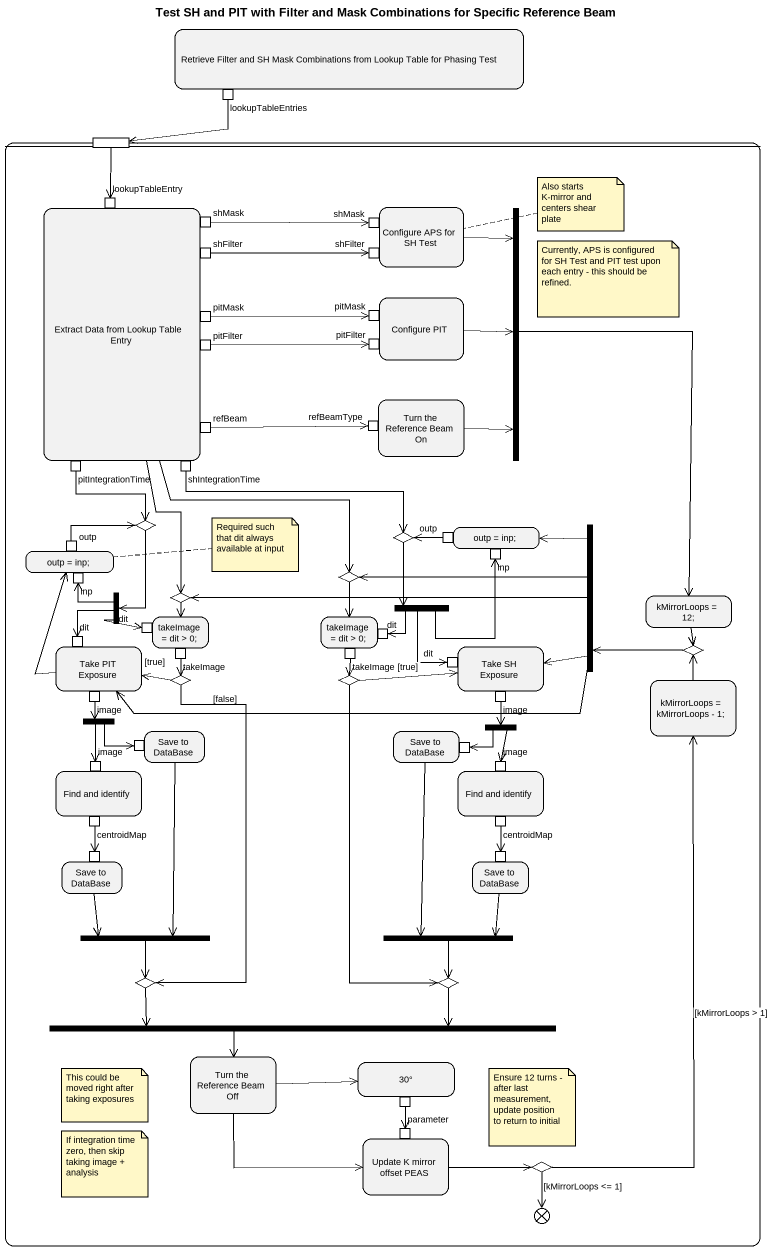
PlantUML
@startuml
title Test SH and PIT with Filter and Mask Combinations for Specific Reference Beam
hide empty description
state "Retrieve Filter and SH Mask Combinations from Lookup Table for Phasing Test" as Retrieve_Filter_and_SH_Mask {
  state lookupTableEntries <<outputPin>>
}
state " " as state1 {
  state pin1 <<inputPin>>
  state "Extract Data from Lookup Table Entry" as Extract_Data_from_Lookup {
    state lookupTableEntry <<inputPin>>
    state shMask <<outputPin>>
    state shFilter <<outputPin>>
    state pitMask <<outputPin>>
    state pitFilter <<outputPin>>
    state refBeam <<outputPin>>
    state pitIntegrationTime <<outputPin>>
    state shIntegrationTime <<outputPin>>
  }
  state "Configure APS for SH Test" as Configure_APS_for_SH_Test {
    state "shMask" as shMask_2 <<inputPin>>
    state "shFilter" as shFilter_2 <<inputPin>>
  }
  state fork1 <<join>>
  state "Configure PIT" as Configure_PIT {
    state "pitMask" as pitMask_2 <<inputPin>>
    state "pitFilter" as pitFilter_2 <<inputPin>>
  }
  state "Turn the Reference Beam On" as Turn_the_Reference_Beam_On {
    state refBeamType <<inputPin>>
  }
  state choice1 <<choice>>
  state choice2 <<choice>>
  state "outp = inp;" as outp_inp {
    state "outp" as outp_2 <<outputPin>>
    state inp <<inputPin>>
  }
  state fork2 <<fork>>
  state "outp = inp;" as outp_inp_2 {
    state outp <<outputPin>>
    state "inp" as inp_2 <<inputPin>>
  }
  state choice3 <<choice>>
  state fork3 <<fork>>
  state "takeImage = dit > 0;" as takeImage_dit_0 {
    state dit <<inputPin>>
    state takeImage <<outputPin>>
  }
  state choice4 <<choice>>
  state "takeImage = dit > 0;" as takeImage_dit_0_2 {
    state "takeImage" as takeImage_2 <<outputPin>>
    state "dit" as dit_3 <<inputPin>>
  }
  state fork4 <<fork>>
  state "kMirrorLoops = 12;" as kMirrorLoops_12
  state "Take PIT Exposure" as Take_PIT_Exposure {
    state "dit" as dit_2 <<inputPin>>
    state image <<outputPin>>
  }
  state "Take SH Exposure" as Take_SH_Exposure {
    state "dit" as dit_4 <<inputPin>>
    state "image" as image_2 <<outputPin>>
  }
  state choice5 <<choice>>
  state choice6 <<choice>>
  state choice7 <<choice>>
  state "kMirrorLoops = kMirrorLoops - 1;" as kMirrorLoops_kMirrorLoops_1
  state fork5 <<fork>>
  state "Save to DataBase" as Save_to_DataBase {
    state pin2 <<inputPin>>
  }
  state "Save to DataBase" as Save_to_DataBase_2 {
    state pin3 <<inputPin>>
  }
  state fork6 <<fork>>
  state "Find and identify" as Find_and_identify {
    state "image" as image_3 <<inputPin>>
    state centroidMap <<outputPin>>
  }
  state "Find and identify" as Find_and_identify_2 {
    state "image" as image_4 <<inputPin>>
    state "centroidMap" as centroidMap_2 <<outputPin>>
  }
  state "Save to DataBase" as Save_to_DataBase_3 {
    state pin4 <<inputPin>>
  }
  state "Save to DataBase" as Save_to_DataBase_4 {
    state pin5 <<inputPin>>
  }
  state fork7 <<join>>
  state fork8 <<join>>
  state choice8 <<choice>>
  state choice9 <<choice>>
  state fork9 <<join>>
  state "Turn the Reference Beam Off" as Turn_the_Reference_Beam_Off
  state "30°" as s30 {
    state pin6 <<outputPin>>
  }
  state "Update K mirror offset PEAS" as Update_K_mirror_offset_PEAS {
    state parameter <<inputPin>>
  }
  state choice10 <<choice>>
  state flowfinal1 <<end>>
}
lookupTableEntries -left-> pin1
pin1 --> lookupTableEntry
Extract_Data_from_Lookup --> choice3
Extract_Data_from_Lookup --> choice4
shMask -right-> shMask_2
Configure_APS_for_SH_Test --> fork1
fork1 --> kMirrorLoops_12
shFilter -right-> shFilter_2
pitMask -right-> pitMask_2
Configure_PIT -right-> fork1
pitFilter -right-> pitFilter_2
refBeam -right-> refBeamType
Turn_the_Reference_Beam_On -up-> fork1
pitIntegrationTime --> choice1
shIntegrationTime -right-> choice2
outp -right-> choice1
choice1 --> fork3
choice2 --> fork4
outp_2 -left-> choice2
fork2 -up-> outp_inp
fork2 -left-> choice3
fork2 -left-> choice4
fork2 -left-> Take_PIT_Exposure
fork2 --> Take_SH_Exposure
choice3 --> takeImage_dit_0_2
fork3 -up-> inp_2
fork3 --> dit
fork3 --> dit_2
choice4 --> takeImage_dit_0
fork4 -up-> inp
fork4 --> dit_3
fork4 --> dit_4
kMirrorLoops_12 --> choice5
Take_PIT_Exposure -up-> outp_inp_2
takeImage --> choice6
takeImage_2 --> choice7
choice5 -left-> fork2
image --> fork5
choice6 -left-> Take_PIT_Exposure : [true]
choice6 --> choice8 : [false]
choice7 -right-> Take_SH_Exposure : [true]
choice7 --> choice9
image_2 --> fork6
kMirrorLoops_kMirrorLoops_1 -up-> choice5
fork5 -right-> pin2
fork5 --> image_3
Save_to_DataBase --> fork7
Save_to_DataBase_2 --> fork8
fork6 -left-> pin3
fork6 --> image_4
centroidMap --> pin4
centroidMap_2 --> pin5
Save_to_DataBase_3 --> fork7
Save_to_DataBase_4 --> fork8
fork7 --> choice8
fork8 --> choice9
choice8 -right-> fork9
choice9 -left-> fork9
fork9 --> Turn_the_Reference_Beam_Off
Turn_the_Reference_Beam_Off -right-> s30
Turn_the_Reference_Beam_Off -right-> Update_K_mirror_offset_PEAS
pin6 --> parameter
Update_K_mirror_offset_PEAS -right-> choice10
choice10 -up-> kMirrorLoops_kMirrorLoops_1 : [kMirrorLoops > 1]
choice10 --> flowfinal1 : [kMirrorLoops <= 1]
note right of Configure_APS_for_SH_Test : Also starts K-mirror and centers shear plate
note as N2
  Currently, APS is configured for SH Test and PIT test upon each entry - this should be refined.
end note
note right of outp_inp_2 : Required such that dit always available at input
note as N4
  This could be moved right after taking exposures
end note
note as N5
  Ensure 12 turns - after last measurement, update position to return to initial
end note
note as N6
  If integration time zero, then skip taking image + analysis
end note
@enduml
